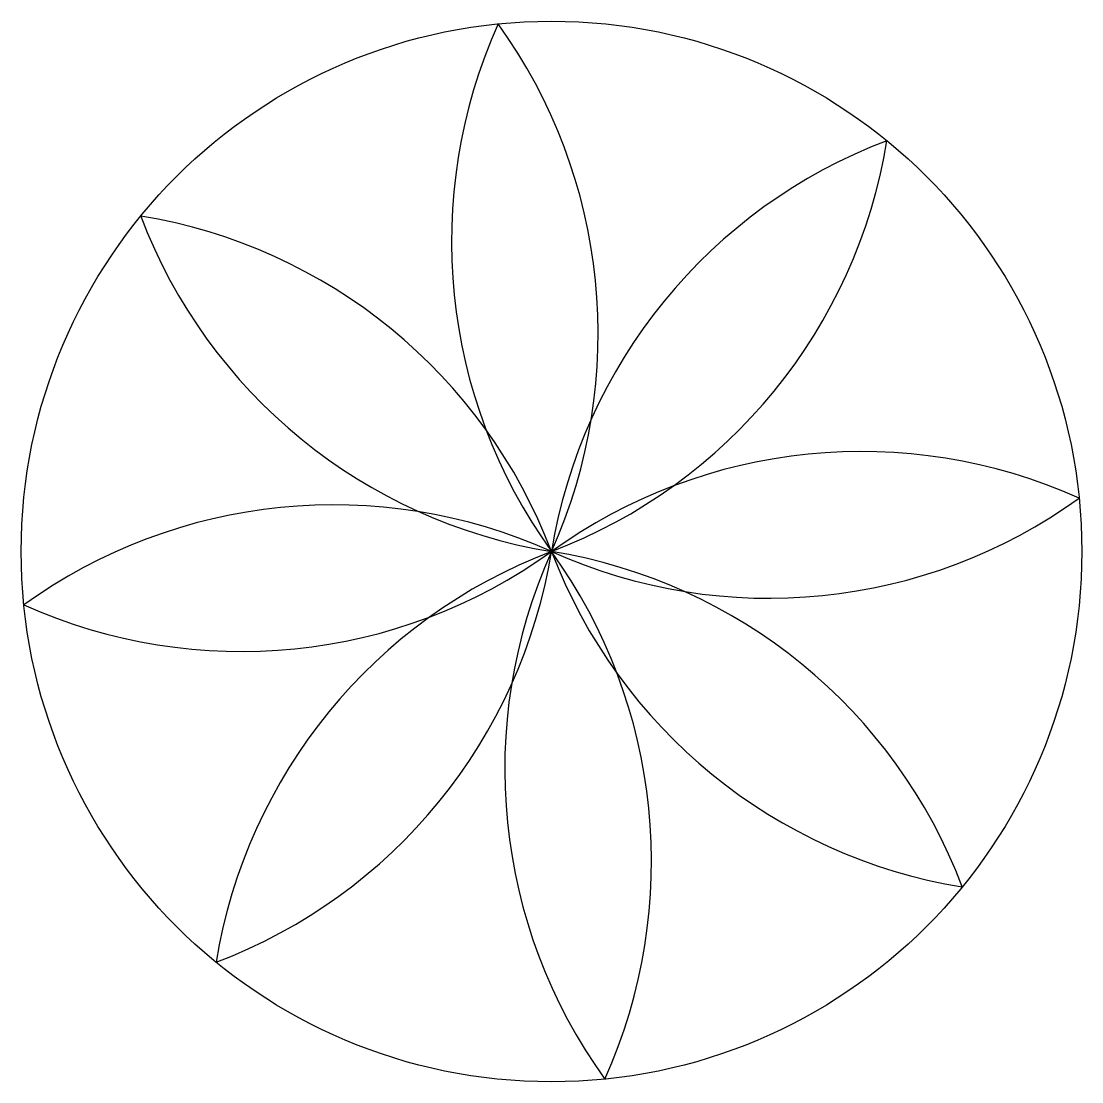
# Model space of a CAD drawing. Header units: millimetres. Extents: x 3489.8 to 3559.8, y 1702 to 1772.
import ezdxf

# ---------------------------------------------------------------- set-up
doc = ezdxf.new("R2010")
doc.units = ezdxf.units.MM

# ---------------------------------------------------------------- blocks, each defined once
blk = doc.blocks.new('*U2')
for centre, start, end in [((30.157, 3.047), 155.7703, 215.7703), ((-30.157, -3.047), 335.7703, 35.7703)]:
    blk.add_arc(centre, 35, start, end)
blk = doc.blocks.new('*U3')
at = {"color": 0, "linetype": 'ByBlock', "lineweight": -2, "transparency": 16777216}
blk.add_blockref('*U2', (3522.993, 1754.415), dxfattribs=at)
for p, rotation in [((3535.82, 1750.56), 315), ((3511.197, 1748.071), 45), ((3542.164, 1738.763), 269.9999999999999), ((3538.309, 1725.936), 225), ((3507.342, 1735.244), 90), ((3513.685, 1723.448), 135), ((3526.512, 1719.592), 180)]:
    blk.add_blockref('*U2', p, dxfattribs=dict(at, rotation=rotation))

msp = doc.modelspace()

# ---------------------------------------------------------------- linework, layer by layer
msp.add_circle((3524.753, 1737.004), 35)

# ---------------------------------------------------------------- block references
msp.add_blockref('*U3', (0, 0))

doc.saveas('drawing.dxf')
